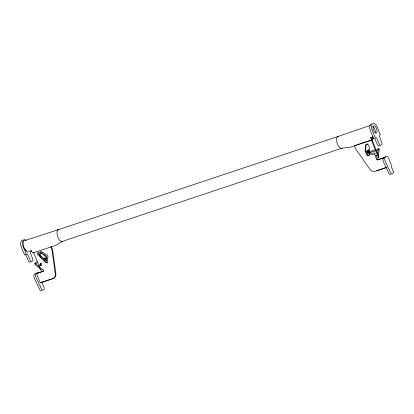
<?xml version="1.0" encoding="UTF-8"?>
<svg xmlns="http://www.w3.org/2000/svg" width="414" height="414" viewBox="0 0 414 414"><rect width="100%" height="100%" fill="white"/><g stroke="black" fill="none" stroke-linecap="round" stroke-linejoin="round"><path stroke-width="0.62" d="M369.355 152.838L369.102 155.4L367.782 155.938L367.063 155.581L365.101 151.048L365.407 145.231L365.826 144.74L367.353 144.227L368.294 144.724L369.448 147.974L369.381 151.622M376.197 158.215L376.424 159.514L377.361 160.011L383.923 157.827M377.671 154.251L378.256 149.438M378.437 156.213L379.296 149.076L378.608 148.326L376.864 149.299M46.404 260.266L47.905 257.311L48.008 256.131L47.222 255.107L40.489 251.112M37.291 252.405L37.115 253.244L37.545 254.626L42.337 258.802M368.615 149.019L367.891 150.618L368.227 150.194L367.073 151.193L367.575 152.078L369.055 152.662M47.631 262.611L47.827 261.11L46.264 257.28L41.964 252.995L39.77 253.378L39.397 254.31L40.784 257.482L45.556 262.538L47.005 262.999L47.631 262.611L46.151 262.14L43.113 258.921M45.411 259.718L46.849 257.053M44.738 259.966L45.499 258.719L45.431 258.093L44.681 257.798L43.931 258.289M40.634 263.821L40.127 264.479L41.224 263.423L40.634 263.821L41.483 264.018L41.824 264.872L41.317 265.529L40.468 265.333M373.485 153.403L373.997 152.75L374.846 152.957L375.182 153.811L374.665 154.463L373.821 154.256L374.411 153.858M41.866 270.109L40.939 270.27L40.075 268.655M367.254 152.978L367.704 152.435L367.663 153.04L367.378 152.756M40.36 252.98L39.987 253.911L41.027 256.53M45.462 260.261L45.861 259.904L45.509 260.106M46.228 261.017L46.668 260.623L46.078 260.877M366.416 144.341L365.997 144.833L365.691 150.649L367.658 155.183L369.128 155.473M368.843 151.079L368.113 151.586L368.134 150.955L368.683 151.431M376.409 155.504L375.343 155.638L376.409 155.504L376.693 157.387M41.628 290.369L40.81 290.923C38.781 289.593 39.226 286.11 37.296 284.956C37.048 281.603 30.372 274.906 36.184 273.1L36.67 273.287M390.723 174.056L389.905 174.61C387.877 173.285 388.316 169.802 386.391 168.643C386.143 165.289 379.472 158.593 385.279 156.787L385.765 156.973M22.532 239.97C17.538 243.282 23.67 250.801 24.374 254.693C24.654 255.697 25.456 253.984 25.828 254.755L28.732 261.715L29.513 262.409L30.336 261.855M41.483 282.317L53.064 278.456A5.154 4.575 56.1 0 0 55.89 273.519L52.63 250.02L51.414 246.651L50.824 247.049L52.035 250.413L55.295 273.918A5.154 4.575 56.1 0 1 52.469 278.855L40.282 282.917L36.572 273.556L43.724 270.973M40.282 282.917L40.872 282.519M371.627 123.657C366.633 126.969 372.766 134.488 373.469 138.379L373.858 138.721M373.055 136.822L370.452 137.795L371.586 139.295A1.982 0.89 71.6 0 0 372.61 139.777A1.982 0.89 71.6 0 0 372.905 138.411L372.693 136.858M378.241 157.925L378.867 157.475L378.867 156.911L372.093 139.808L371.503 140.206L378.272 157.31L377.899 158.241L376.564 157.92M379.431 145.542L378.608 146.095L377.827 145.402L374.598 138.224M44.593 259.112L45.416 258.574L44.831 258.885L44.427 258.507M36.898 262.988L35.376 263.925L35.749 263.454L36.127 264.21L42.099 269.198M377.159 150.292L378.712 149.428L378.096 149.294M37.369 261.607L34.704 263.081L34.771 264.23L40.965 269.716M370.121 125.483L337.57 136.646L57.991 229.801M62.545 241.305L342.13 148.15L350.228 147.244L372.434 139.844M355.041 145.49L372.093 139.808M33.115 252.907L55.321 245.507L62.524 241.321A6.226 2.789 71.6 0 1 57.499 236.135A6.226 2.789 71.6 0 1 58.928 229.615M366.928 144.17L367.948 143.834M384.513 157.429L377.956 159.613L377.014 159.116M36.572 273.556L43.134 271.372L43.506 271.004L43.242 269.773L42.28 269.297M376.636 170.646L386.391 167.396M386.407 167.592L375.436 171.246A5.154 4.575 56.1 0 1 369.816 169.124L355.874 149.18L354.451 145.888M369.329 151.633L375.876 149.614M369.666 152.611L376.269 150.577M57.97 229.811L23.976 240.819A5.465 2.448 71.6 0 0 25.15 249.595L27.107 252.198L31.438 250.651L31.128 250.858L32.261 252.364A1.982 0.89 71.6 0 0 33.596 252.188M373.138 154.406L367.855 153.842M372.704 153.299L367.968 152.792M38.419 272.702L37.933 272.521C32.121 274.322 38.797 281.023 39.045 284.377C40.97 285.525 40.531 289.013 42.559 290.343L44.194 289.246C44.841 286.845 41.824 284.692 42.58 282.441L42.502 282.058M365.51 150.831L367.963 151.845M43.718 258.414L38.719 254.434L38.207 253.244L38.668 252.235L40.054 252.105L46.901 256.457M26.206 240.441L24.281 239.39C19.282 242.707 25.425 250.211 26.123 254.108C26.403 255.117 27.205 253.399 27.578 254.175L30.481 261.136L31.262 261.829L32.913 260.716L32.929 259.495L30.258 252.374L31.128 251.277L31.06 250.796M370.758 137.588L371.689 138.825A1.294 0.58 71.6 0 0 372.543 138.804L372.315 136.542M25.254 249.119L26.336 250.558M33.772 252.731L39.609 267.475M375.343 155.638L375.643 157.62M342.13 148.15A6.226 2.789 71.6 0 1 337.105 142.97A6.226 2.789 71.6 0 1 338.533 136.449M372.817 126.461A3.866 1.734 71.6 0 1 375.265 132.651M393.3 171.686L393.29 172.933L391.654 174.03C389.626 172.7 390.066 169.217 388.141 168.063C387.892 164.71 381.216 158.008 387.028 156.207L388.177 157.108L391.597 165.745L391.541 166.842L393.3 171.686M380.223 134.741L379.353 136.061L382.024 143.182L382.008 144.408L380.357 145.516L379.576 144.822L376.673 137.862C376.3 137.086 375.498 138.804 375.219 137.795C374.51 133.888 368.403 126.43 373.356 123.077C378.065 124.516 377.982 130.902 380.155 134.483L380.223 134.741M39.915 264.805L39.558 265.281L39.92 265.84L40.505 265.705L40.5 265.063L39.915 264.805M373.081 126.875A3.866 1.734 71.6 0 0 375.534 133.06A3.866 1.734 71.6 0 0 376.528 128.475A3.866 1.734 71.6 0 0 373.081 126.875"/></g></svg>
